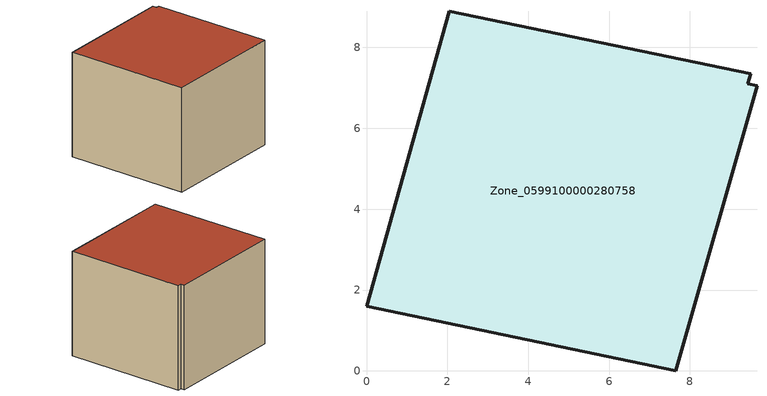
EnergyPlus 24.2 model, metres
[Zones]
Zone_0599100000280758
 floor ground (C_G): 2.05,8.9 9.5,7.35 9.43,7.11 9.66,7.05 7.65,0 0,1.6 z0
 wall outside (C_F): 9.5,7.35 2.05,8.9 0,1.6 7.65,0 9.66,7.05 9.43,7.11 9.5,7.35 z0:6.16
 roof outside (C_R): 9.66,7.05 9.43,7.11 9.5,7.35 2.05,8.9 0,1.6 7.65,0 z6.16
[BUILDING]
Pand.0599100000280758: North Axis=0; Terrain=City; Loads Convergence Tolerance Value=0.04; Temperature Convergence Tolerance Value=0.4; Solar Distribution=FullExterior; Maximum Number of Warmup Days=25; Minimum Number of Warmup Days=1
[Site:Location]
Rotterdam.The.Hague.AP_ZH_NLD Design_Conditions: Latitude=51.96; Longitude=4.45; Time Zone=1; Elevation=-4.5
[SITE:GROUNDTEMPERATURE:BUILDINGSURFACE]
18, 18, 18, 18, 18, 18, 18, 18, 18, 18, 18, 18
[MATERIAL] Thermal Absorptance=0.9; Solar Absorptance=0.7; Visible Absorptance=0.7
Name | Roughness | Thickness | Conductivity | Density | Specific Heat
G.D.1965 | MediumSmooth | 0.15 | 1 | 540 | 1210
F.D.1965 | Rough | 0.3 | 0.857143 | 1920 | 840
R.D.1965 | MediumRough | 0.2 | 0.08 | 1500 | 1000
[CONSTRUCTION]
C_G: G.D.1965
C_F: F.D.1965
C_R: R.D.1965
[ZONE]
Zone_0599100000280758: Type=1; Multiplier=1; Ceiling Height=Autocalculate; Volume=Autocalculate; Floor Area=autocalculate; Part of Total Floor Area=Yes
[ZONEINFILTRATION:DESIGNFLOWRATE]
Infil_Zone_0599100000280758: Zone or ZoneList or Space or SpaceList=Zone_0599100000280758; Schedule=AlwaysOn; Design Flow Rate Calculation Method=Flow/Area; Flow Rate per Floor Area=0.0042; Constant Term Coefficient=1; Temperature Term Coefficient=0; Velocity Term Coefficient=0; Velocity Squared Term Coefficient=0
[HVACTEMPLATE:ZONE:IDEALLOADSAIRSYSTEM]
Zone_0599100000280758: Maximum Heating Supply Air Temperature=50; Minimum Cooling Supply Air Temperature=13; Maximum Heating Supply Air Humidity Ratio=0.0156; Minimum Cooling Supply Air Humidity Ratio=0.0077; Heating Limit=NoLimit; Cooling Limit=NoLimit; Dehumidification Control Type=ConstantSensibleHeatRatio; Cooling Sensible Heat Ratio=0.7; Dehumidification Setpoint=60; Humidification Control Type=None; Humidification Setpoint=30; Outdoor Air Method=None; Outdoor Air Flow Rate per Person=0.00944; Outdoor Air Flow Rate per Zone Floor Area=0; Outdoor Air Flow Rate per Zone=0; Demand Controlled Ventilation Type=None; Outdoor Air Economizer Type=NoEconomizer; Heat Recovery Type=None; Sensible Heat Recovery Effectiveness=0.7; Latent Heat Recovery Effectiveness=0.65
[ZONECONTROL:THERMOSTAT]
ThermostatControl_Zone_0599100000280758: Zone or ZoneList=Zone_0599100000280758; Control Type Schedule=DualSetpointControlType; Control 1=Thermostat_Zone_0599100000280758; Temperature Difference Between Cutout And Setpoint=0
[THERMOSTATSETPOINT:DUALSETPOINT]
Thermostat_Zone_0599100000280758: Heating Setpoint Temperature Schedule=HeatingSetpoint_Zone_0599100000280758; Cooling Setpoint Temperature Schedule=CoolingSetpoint_Zone_0599100000280758
[SCHEDULE:COMPACT]
HeatingSetpoint_Zone_0599100000280758: Through: 12/31, For: AllDays, Until: 24:00, 21
CoolingSetpoint_Zone_0599100000280758: Through: 12/31, For: AllDays, Until: 24:00, 24
DualSetpointControlType: Through: 12/31, For: AllDays, Until: 24:00, 4
AlwaysOn: Through: 12/31, For: AllDays, Until: 24:00, 1
